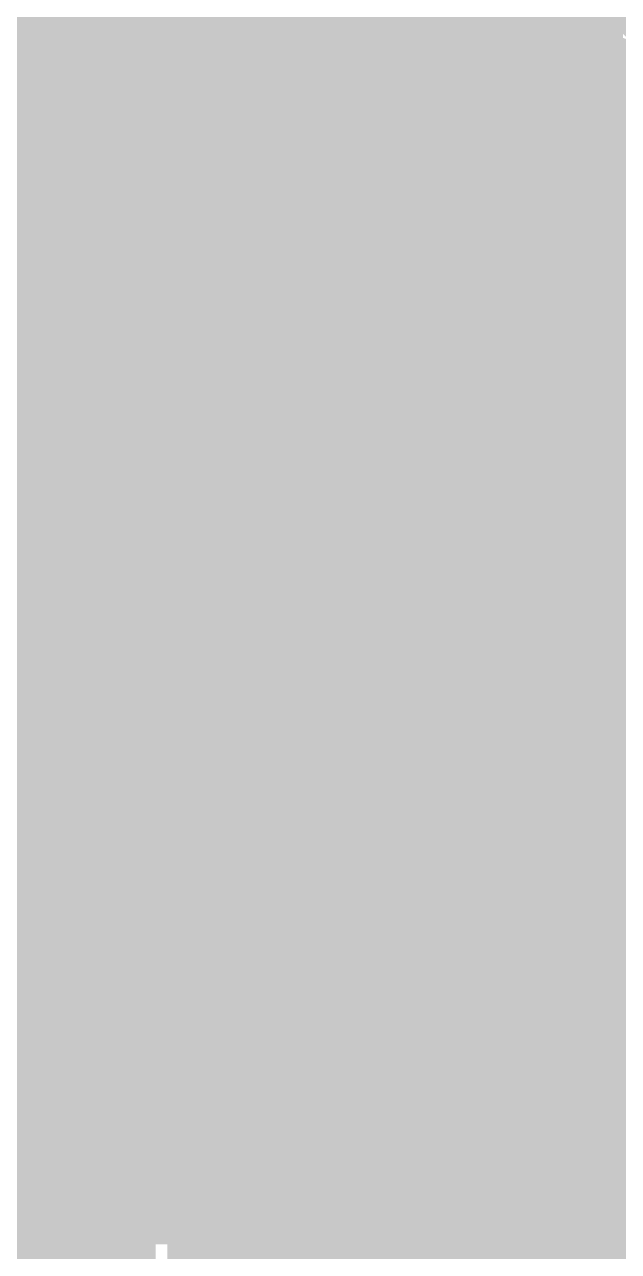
# Model space of a CAD drawing. Extents: x -72 to 72, y -47 to 50.
# Drawn here: x -2.91 to 0.33, y 15.48 to 22.19 of the extents above; entities that cross this region are included whole.
import ezdxf

# ---------------------------------------------------------------- set-up
doc = ezdxf.new("R2010")
doc.units = 0
doc.header["$MEASUREMENT"] = 0
doc.layers.get('0').update_dxf_attribs({"linetype": 'CONTINUOUS'})
for name, color, linetype in [('22-303-0_BOT', 7, 'CONTINUOUS'), ('22-303-0_DRD', 7, 'CONTINUOUS'), ('22-303-0_GND', 6, 'CONTINUOUS'), ('22-303-0_IN1', 4, 'CONTINUOUS'), ('22-303-0_IN2', 3, 'CONTINUOUS'), ('22-303-0_PWR', 5, 'CONTINUOUS'), ('22-303-0_SMB', 10, 'CONTINUOUS'), ('22-303-0_SMT', 14, 'CONTINUOUS'), ('22-303-0_SPB', 9, 'CONTINUOUS'), ('22-303-0_SPT', 12, 'CONTINUOUS'), ('22-303-0_SSB', 11, 'CONTINUOUS'), ('22-303-0_SST', 13, 'CONTINUOUS'), ('22-303-0_TOP', 8, 'CONTINUOUS'), ('THRUHOLE_TAP', 7, 'CONTINUOUS')]:
    doc.layers.add(name, color=color, linetype=linetype)

# ---------------------------------------------------------------- blocks, each defined once
blk = doc.blocks.new('RECTANGLE_4')
blk.add_solid([(0.4826, 0.4064), (0.4826, -0.4064), (-0.4826, 0.4064), (-0.4826, -0.4064)])
blk = doc.blocks.new('RECTANGLE_37')
blk.add_solid([(0.508, 0.635), (0.508, -0.635), (-0.508, 0.635), (-0.508, -0.635)])
blk = doc.blocks.new('ROUND_48')
at = {"const_width": 0.29972}
blk.add_lwpolyline([(-0.14986, 0, 1), (0.14986, 0, 1)], format="xyb", close=True, dxfattribs=at)
blk = doc.blocks.new('RECTANGLE_55')
blk.add_solid([(0.25019, 0.40005), (0.25019, -0.40005), (-0.25019, 0.40005), (-0.25019, -0.40005)])
blk = doc.blocks.new('ROUND_81')
at = {"const_width": 0.0635}
blk.add_lwpolyline([(-0.03175, 0, 1), (0.03175, 0, 1)], format="xyb", close=True, dxfattribs=at)
blk = doc.blocks.new('ROUND_82')
at = {"const_width": 0.50038}
blk.add_lwpolyline([(-0.25019, 0, 1), (0.25019, 0, 1)], format="xyb", close=True, dxfattribs=at)
blk = doc.blocks.new('ROUND_83')
at = {"const_width": 0.50038}
blk.add_lwpolyline([(-0.25019, 0, 1), (0.25019, 0, 1)], format="xyb", close=True, dxfattribs=at)
blk = doc.blocks.new('ROUND_53')
at = {"const_width": 0.29972}
blk.add_lwpolyline([(-0.14986, 0, 1), (0.14986, 0, 1)], format="xyb", close=True, dxfattribs=at)
blk = doc.blocks.new('RECTANGLE_36')
blk.add_solid([(0.3429, 0.635), (0.3429, -0.635), (-0.3429, 0.635), (-0.3429, -0.635)])
blk = doc.blocks.new('ROUND_95')
at = {"const_width": 0.10033}
blk.add_lwpolyline([(-0.050164, 0, 1), (0.050164, 0, 1)], format="xyb", close=True, dxfattribs=at)

msp = doc.modelspace()

# ---------------------------------------------------------------- linework, layer by layer
at = {"layer": '22-303-0_BOT'}
for points, const_width in [([(-0.8128, 21.9456), (-3.6322, 21.9456)], 0.254), ([(-2.8448, 21.9456), (-2.8448, 19.87296)], 0.254), ([(-2.6162, 21.9456), (-2.6162, 19.8374)], 0.254), ([(-2.3876, 21.9456), (-2.3876, 19.8374)], 0.254), ([(-2.159, 21.9456), (-2.159, 19.8374)], 0.254), ([(-1.9304, 21.9456), (-1.9304, 19.8374)], 0.254), ([(-1.7018, 21.9456), (-1.7018, 19.8374)], 0.254), ([(-1.4732, 21.9456), (-1.4732, 19.8374)], 0.254), ([(-1.2446, 21.9456), (-1.2446, 19.8374)], 0.254), ([(-1.016, 21.9456), (-1.016, 18.8214)], 0.254), ([(-0.8128, 21.9456), (-0.8128, 20.1422)], 0.254), ([(-0.8128, 21.7932), (-3.6322, 21.7932)], 0.254), ([(-0.8128, 21.5646), (-3.6322, 21.5646)], 0.254), ([(-0.8128, 21.336), (-3.6322, 21.336)], 0.254), ([(0, 21.082), (0, 19.41576)], 0.381), ([(-0.8128, 21.1074), (-3.6322, 21.1074)], 0.254), ([(-0.8128, 20.8788), (-3.6322, 20.8788)], 0.254), ([(-0.8128, 20.6502), (-3.43916, 20.6502)], 0.254), ([(-0.8128, 20.4216), (-3.32486, 20.4216)], 0.254), ([(-0.8128, 20.193), (-3.3147, 20.193)], 0.254), ([(-0.4953, 20.1422), (-0.8128, 20.1422)], 0.254), ([(-0.7874, 20.1422), (-0.7874, 18.8214)], 0.254), ([(-0.5588, 20.1422), (-0.5588, 18.8214)], 0.254), ([(-0.4953, 20.1422), (-0.4953, 20.11934)], 0.254), ([(-0.55372, 20.11934), (-0.55372, 18.8214)], 0.254), ([(-0.4953, 20.11934), (-0.55372, 20.11934)], 0.254), ([(-0.55372, 19.9644), (-3.25628, 19.9644)], 0.254), ([(-2.6924, 19.8374), (-2.76352, 19.8374)], 0.254), ([(-2.3368, 19.8374), (-2.6924, 19.8374)], 0.254), ([(-1.1176, 19.8374), (-2.3368, 19.8374)], 0.254), ([(-1.1176, 19.8374), (-1.1176, 18.8214)], 0.254), ([(-0.55372, 19.7358), (-1.1176, 19.7358)], 0.254), ([(-0.55372, 19.5072), (-1.1176, 19.5072)], 0.254), ([(1.905, 19.1262), (1.0668, 19.1262), (0.77724, 19.41576), (0, 19.41576)], 0.381), ([(-3.048, 19.304), (-3.048, 19.431), (-2.3368, 19.431), (-2.02438, 19.1262), (-1.905, 19.1262)], 0.2032), ([(-0.55372, 19.2786), (-1.1176, 19.2786)], 0.254), ([(-0.55372, 19.05), (-1.1176, 19.05)], 0.254), ([(-0.55372, 18.8214), (-1.1176, 18.8214)], 0.254), ([(-0.55372, 18.8214), (-1.1176, 18.8214)], 0.254), ([(-3.81, 17.41424), (-3.81, 17.653), (-3.048, 18.415), (0, 18.415), (0, 17.41424)], 0.2032), ([(0, 17.41424), (0, 18.415), (2.54, 18.415), (3.429, 17.526), (3.81, 17.526), (3.81, 16.764)], 0.2032), ([(-1.1176, 18.0086), (-1.1176, 16.9926)], 0.254), ([(-0.55372, 18.0086), (-1.1176, 18.0086)], 0.254), ([(-1.016, 18.0086), (-1.016, 15.2654)], 0.254), ([(-0.7874, 18.0086), (-0.7874, 15.2654)], 0.254), ([(-0.5588, 18.0086), (-0.5588, 15.2654)], 0.254), ([(-0.55372, 18.0086), (-0.55372, 16.71066)], 0.254), ([(-0.55372, 17.907), (-1.1176, 17.907)], 0.254), ([(-1.905, 17.7038), (-1.905, 17.653), (-2.413, 17.145), (-2.413, 14.351), (-2.159, 14.097), (-1.27, 14.097)], 0.2032), ([(-0.55372, 17.6784), (-1.1176, 17.6784)], 0.254), ([(-0.55372, 17.4498), (-1.1176, 17.4498)], 0.254), ([(-0.55372, 17.2212), (-1.1176, 17.2212)], 0.254), ([(-2.0066, 16.97736), (-2.0066, 15.2654)], 0.254), ([(-0.55372, 16.9926), (-1.99136, 16.9926)], 0.254), ([(-1.1176, 16.9926), (-1.99136, 16.9926)], 0.254), ([(-1.9304, 16.9926), (-1.9304, 15.2654)], 0.254), ([(-1.7018, 16.9926), (-1.7018, 15.2654)], 0.254), ([(-1.4732, 16.9926), (-1.4732, 15.2654)], 0.254), ([(-1.2446, 16.9926), (-1.2446, 15.2654)], 0.254), ([(-0.55372, 16.764), (-2.0066, 16.764)], 0.254), ([(0.54356, 16.71066), (-0.55372, 16.71066)], 0.254), ([(-0.3302, 16.71066), (-0.3302, 15.2654)], 0.254), ([(-0.1016, 16.71066), (-0.1016, 15.2654)], 0.254), ([(0.127, 16.71066), (0.127, 15.2654)], 0.254), ([(0.3556, 16.71066), (0.3556, 15.2654)], 0.254), ([(0.5461, 16.5354), (-2.0066, 16.5354)], 0.254), ([(0.635, 16.3068), (-2.0066, 16.3068)], 0.254), ([(0.91186, 16.0782), (-2.0066, 16.0782)], 0.254), ([(-2.8448, 15.98676), (-2.8448, 15.2654)], 0.254), ([(-2.8194, 16.01978), (-2.8194, 15.2654)], 0.254), ([(-2.8194, 15.8496), (-3.01752, 15.8496)], 0.254), ([(3.21056, 15.8496), (-2.0066, 15.8496)], 0.254), ([(-2.8194, 15.621), (-5.2197, 15.621)], 0.254), ([(2.98196, 15.621), (-2.0066, 15.621)], 0.254), ([(-2.8194, 15.3924), (-5.2197, 15.3924)], 0.254), ([(2.76606, 15.3924), (-2.0066, 15.3924)], 0.254)]:
    msp.add_lwpolyline(points, dxfattribs=dict(at, const_width=const_width))
at = {"layer": '22-303-0_BOT', "const_width": 0.254}
for points in [[(-2.76352, 19.8374, 0.1231056), (-3.048, 19.90852)], [(-3.302, 15.77848, 0.2356239), (-2.81899, 16.01947)]]:
    msp.add_lwpolyline(points, format="xyb", dxfattribs=at)
at = {"layer": '22-303-0_DRD', "const_width": 0.254}
for points in [[(-2.413, 19.939), (-3.683, 18.669)], [(-2.413, 18.669), (-3.683, 19.939)], [(-0.127, 19.939), (-1.397, 18.669)], [(-0.127, 18.669), (-1.397, 19.939)], [(-0.127, 19.939), (-1.397, 18.669)], [(-0.127, 18.669), (-1.397, 19.939)], [(-2.667, 17.018), (-3.937, 15.748)], [(-2.667, 15.748), (-3.937, 17.018)], [(-0.9398, 17.018), (-2.2098, 15.748)], [(-0.9398, 15.748), (-2.2098, 17.018)], [(-0.9398, 17.018), (-2.2098, 15.748)], [(-0.9398, 15.748), (-2.2098, 17.018)]]:
    msp.add_lwpolyline(points, dxfattribs=at)
at = {"layer": '22-303-0_IN1'}
for points, const_width in [([(8.89, 29.083), (6.477, 29.083), (2.032, 24.638), (2.032, 24.13), (0.508, 22.606), (0.508, 21.463), (-6.35, 14.605), (-8.001, 14.605), (-9.144, 15.748), (-17.78, 15.748), (-19.177, 14.351), (-22.987, 14.351), (-26.162, 17.526), (-28.575, 17.526)], 0.2032), ([(-1.6256, 28.4226), (-1.6256, 19.90344)], 0.254), ([(-1.397, 28.4226), (-1.397, 20.13204)], 0.254), ([(-1.1684, 28.4226), (-1.1684, 20.36064)], 0.254), ([(-0.9398, 28.4226), (-0.9398, 20.58924)], 0.254), ([(-0.7112, 28.4226), (-0.7112, 20.81784)], 0.254), ([(-0.4826, 28.4226), (-0.4826, 21.04644)], 0.254), ([(-4.572, 11.557), (-4.572, 14.224), (3.81, 22.606), (3.81, 23.622), (4.445, 24.257)], 0.2032), ([(-0.254, 23.9141), (-0.254, 21.27504)], 0.254), ([(-0.0254, 23.7998), (-0.0254, 21.50364)], 0.254), ([(-1.8542, 23.13686), (-1.8542, 19.67484)], 0.254), ([(-2.6416, 22.8092), (-2.6416, 19.75104)], 0.254), ([(-2.0828, 22.86), (-2.0828, 19.44624)], 0.254), ([(-2.54, 22.77618), (-2.54, 19.63166)], 0.254), ([(-2.3114, 22.7711), (-2.3114, 19.21764)], 0.254), ([(0.1016, 22.606), (0.1016, 21.63064)], 0.254), ([(3.9878, 22.20976), (-1.30048, 16.92148)], 0.254), ([(0.1016, 22.1234), (-2.6416, 22.1234)], 0.254), ([(0.1016, 21.8948), (-2.6416, 21.8948)], 0.254), ([(3.77698, 21.87702), (-1.17094, 16.9291)], 0.254), ([(0.1016, 21.6662), (-2.6416, 21.6662)], 0.254), ([(0.1016, 21.63064), (-2.51968, 19.00936)], 0.254), ([(8.636, 21.59), (4.064, 21.59), (-0.889, 16.637), (-0.889, 16.129), (-3.937, 13.081), (-3.937, 11.176), (-4.191, 10.922), (-4.953, 10.922), (-9.398, 15.367), (-17.526, 15.367), (-19.939, 12.954), (-24.765, 12.954), (-25.146, 13.335)], 0.2032), ([(-0.09144, 21.4376), (-2.6416, 21.4376)], 0.254), ([(-0.32004, 21.209), (-2.6416, 21.209)], 0.254), ([(0.79502, 21.17598), (-0.5207, 19.85772)], 0.254), ([(4.23164, 21.1836), (-0.4826, 16.46936)], 0.254), ([(1.72466, 21.0947), (-0.1651, 19.20494)], 0.254), ([(-0.54864, 20.9804), (-2.6416, 20.9804)], 0.254), ([(0.4318, 20.81276), (0.4318, 19.80184)], 0.254), ([(-0.77724, 20.7518), (-2.6416, 20.7518)], 0.254), ([(1.38176, 20.7518), (0.37084, 20.7518)], 0.254), ([(0.2032, 20.58416), (0.2032, 19.57324)], 0.254), ([(-1.00584, 20.5232), (-2.6416, 20.5232)], 0.254), ([(1.15316, 20.5232), (0.14224, 20.5232)], 0.254), ([(-0.0254, 20.35556), (-0.0254, 19.34464)], 0.254), ([(-1.23444, 20.2946), (-2.6416, 20.2946)], 0.254), ([(0.92456, 20.2946), (-0.08636, 20.2946)], 0.254), ([(-0.254, 20.12696), (-0.254, 19.63166)], 0.254), ([(-1.46304, 20.066), (-2.6416, 20.066)], 0.254), ([(0.69596, 20.066), (-0.31496, 20.066)], 0.254), ([(-0.4826, 19.89836), (-0.4826, 19.83994)], 0.254), ([(-1.69164, 19.8374), (-2.6416, 19.8374)], 0.254), ([(0.46736, 19.8374), (-0.47752, 19.8374)], 0.254), ([(-1.92024, 19.6088), (-2.52476, 19.6088)], 0.254), ([(0.23876, 19.6088), (-0.23876, 19.6088)], 0.254), ([(-2.14884, 19.3802), (-2.44856, 19.3802)], 0.254), ([(0.01016, 19.3802), (-0.16256, 19.3802)], 0.254), ([(-2.37744, 19.1516), (-2.4638, 19.1516)], 0.254), ([(-2.75336, 18.77568), (-6.51764, 15.0114)], 0.254), ([(-2.83464, 18.6944), (-9.56056, 18.6944)], 0.254), ([(-2.9972, 18.70202), (-2.9972, 18.53184)], 0.254), ([(0.4318, 18.65376), (0.4318, 18.53184)], 0.254), ([(0.36576, 18.4658), (0.24384, 18.4658)], 0.254), ([(0.2032, 18.42516), (0.2032, 18.30324)], 0.254), ([(-0.0254, 18.19656), (-0.0254, 18.07464)], 0.254), ([(0.13716, 18.2372), (0.01524, 18.2372)], 0.254), ([(-0.09144, 18.0086), (-0.21336, 18.0086)], 0.254), ([(-0.254, 17.96796), (-0.254, 17.84604)], 0.254), ([(-0.32004, 17.78), (-0.44196, 17.78)], 0.254), ([(-0.4826, 17.73936), (-0.4826, 17.61744)], 0.254), ([(-0.7112, 17.51076), (-0.7112, 17.38884)], 0.254), ([(-0.54864, 17.5514), (-0.67056, 17.5514)], 0.254), ([(0.4318, 17.38376), (0.4318, 3.2766)], 0.254), ([(-0.77724, 17.3228), (-0.89916, 17.3228)], 0.254), ([(4.04876, 17.3228), (0.37084, 17.3228)], 0.254), ([(-0.9398, 17.28216), (-0.9398, 17.16024)], 0.254), ([(0.2032, 17.15516), (0.2032, 3.29692)], 0.254), ([(-1.1684, 17.05356), (-1.1684, 16.93164)], 0.254), ([(-1.00584, 17.0942), (-1.12776, 17.0942)], 0.254), ([(2.38506, 17.0942), (0.14224, 17.0942)], 0.254), ([(-0.0254, 16.92656), (-0.0254, 3.30454)], 0.254), ([(2.04978, 16.8656), (-0.08636, 16.8656)], 0.254), ([(-0.254, 16.69796), (-0.254, 10.1219)], 0.254), ([(1.94818, 16.637), (-0.31496, 16.637)], 0.254), ([(-0.4826, 16.46936), (-0.4826, 16.129)], 0.254), ([(-0.4826, 16.46936), (-0.4826, 10.2362)], 0.254), ([(1.9431, 16.4084), (-0.4826, 16.4084)], 0.254), ([(2.032, 16.1798), (-0.4826, 16.1798)], 0.254), ([(2.30886, 15.9512), (-0.52324, 15.9512)], 0.254), ([(-0.60198, 15.84198), (-3.5306, 12.91336)], 0.254), ([(2.04978, 15.7226), (-0.72136, 15.7226)], 0.254), ([(-0.7112, 15.73276), (-0.7112, 10.25144)], 0.254), ([(-0.9398, 15.50416), (-0.9398, 10.1727)], 0.254), ([(1.94818, 15.494), (-0.94996, 15.494)], 0.254)]:
    msp.add_lwpolyline(points, dxfattribs=dict(at, const_width=const_width))
at = {"layer": '22-303-0_IN1', "const_width": 0.254}
for points in [[(-0.15748, 19.304, 0.298368), (-0.5207, 19.85772)], [(-0.15748, 19.304, 0.298368), (-0.5207, 19.85772)], [(-2.44348, 19.304, 0.211308), (-2.64135, 19.75131)], [(-2.51968, 19.00936, 0.1278727), (-2.44308, 19.304)], [(-0.1651, 19.20494, 0.0411378), (-0.15694, 19.304)], [(-0.1651, 19.20494, 0.0411378), (-0.15694, 19.304)], [(-3.048, 18.69948, 0.1278728), (-2.75356, 18.77603)], [(-1.2192, 16.87322, 0.0391186), (-1.2999, 16.92262)], [(-1.17602, 16.92402, 0.0411288), (-1.21913, 16.87317)], [(-1.17602, 16.92402, 0.0411288), (-1.21913, 16.87317)], [(-0.60198, 15.84198, 0.1989124), (-0.48309, 16.129)]]:
    msp.add_lwpolyline(points, format="xyb", dxfattribs=at)
at = {"layer": '22-303-0_IN2'}
for points, const_width in [([(13.716, 23.368), (13.716, 18.034), (42.291, 18.034), (44.45, 15.875), (44.45, 11.303), (43.561, 10.414), (44.45, 11.303), (44.45, 15.875), (42.291, 18.034), (13.716, 18.034), (7.874, 18.034), (6.858, 17.018), (3.81, 17.018), (0.762, 20.066), (0.762, 21.336), (-2.032, 24.13), (-2.032, 27.94), (-1.27, 28.702), (-1.27, 29.845)], 0.2032), ([(-1.6256, 24.29764), (1.04902, 21.62302)], 0.254), ([(-2.6162, 24.21382), (-2.6162, 19.72564)], 0.254), ([(-2.8448, 24.06904), (-2.8448, 19.87296)], 0.254), ([(-2.3876, 23.93188), (-2.3876, 15.6464)], 0.254), ([(-2.31394, 23.8379), (0.3556, 21.16836)], 0.254), ([(-2.159, 23.68296), (-2.159, 15.6464)], 0.254), ([(-1.9304, 23.45436), (-1.9304, 15.6464)], 0.254), ([(-1.7018, 23.22576), (-1.7018, 15.6464)], 0.254), ([(-1.4732, 22.99716), (-1.4732, 15.6464)], 0.254), ([(-1.2446, 22.76856), (-1.2446, 15.6464)], 0.254), ([(-1.016, 22.53996), (-1.016, 15.6464)], 0.254), ([(-0.7874, 22.31136), (-0.7874, 15.6464)], 0.254), ([(-0.72644, 22.2504), (-4.0386, 22.2504)], 0.254), ([(2.8956, 22.2504), (0.42164, 22.2504)], 0.254), ([(-0.5588, 22.08276), (-0.5588, 15.6464)], 0.254), ([(-0.49784, 22.0218), (-4.0386, 22.0218)], 0.254), ([(-0.3302, 21.85416), (-0.3302, 15.6464)], 0.254), ([(-0.26924, 21.7932), (-4.0386, 21.7932)], 0.254), ([(-0.1016, 21.62556), (-0.1016, 15.6464)], 0.254), ([(-0.04064, 21.5646), (-4.0386, 21.5646)], 0.254), ([(0.18796, 21.336), (-4.0386, 21.336)], 0.254), ([(0.127, 21.39696), (0.127, 15.6464)], 0.254), ([(0.3556, 21.16836), (0.3556, 20.066)], 0.254), ([(0.3556, 21.1074), (-4.10972, 21.1074)], 0.254), ([(0.3556, 20.8788), (-4.32816, 20.8788)], 0.254), ([(0.3556, 20.6502), (-4.55676, 20.6502)], 0.254), ([(0.3556, 20.4216), (-4.78536, 20.4216)], 0.254), ([(0.3556, 20.193), (-5.01396, 20.193)], 0.254), ([(0.3556, 20.066), (0.3556, 15.6464)], 0.254), ([(0.3683, 19.9644), (-5.24256, 19.9644)], 0.254), ([(0.51816, 19.7358), (-2.62382, 19.7358)], 0.254), ([(0.74676, 19.5072), (-2.47904, 19.5072)], 0.254), ([(0.97536, 19.2786), (-2.44348, 19.2786)], 0.254), ([(1.20396, 19.05), (-2.49936, 19.05)], 0.254), ([(-2.6162, 18.87982), (-2.6162, 15.6464)], 0.254), ([(1.43256, 18.8214), (-2.68478, 18.8214)], 0.254), ([(-2.8448, 18.73504), (-2.8448, 16.77924)], 0.254), ([(1.66116, 18.5928), (-4.34086, 18.5928)], 0.254), ([(1.88976, 18.3642), (-4.064, 18.3642)], 0.254), ([(2.11836, 18.1356), (-3.9751, 18.1356)], 0.254), ([(2.34696, 17.907), (-3.98018, 17.907)], 0.254), ([(2.57556, 17.6784), (-4.08178, 17.6784)], 0.254), ([(2.80416, 17.4498), (-4.41706, 17.4498)], 0.254), ([(0.98806, 17.2212), (-7.98576, 17.2212)], 0.254), ([(0.65278, 16.9926), (-10.17778, 16.9926)], 0.254), ([(0.55118, 16.764), (-2.8321, 16.764)], 0.254), ([(0.5461, 16.5354), (-2.7178, 16.5354)], 0.254), ([(0.635, 16.3068), (-2.70256, 16.3068)], 0.254), ([(0.91186, 16.0782), (-2.77876, 16.0782)], 0.254), ([(-2.8448, 15.98676), (-2.8448, 15.6464)], 0.254), ([(3.33756, 15.8496), (-3.01752, 15.8496)], 0.254), ([(1.778, 15.6464), (-6.49478, 15.6464)], 0.254)]:
    msp.add_lwpolyline(points, dxfattribs=dict(at, const_width=const_width))
at = {"layer": '22-303-0_IN2', "const_width": 0.254}
for points in [[(0.3556, 20.066, 0.1989124), (0.47463, 19.77863)], [(0.3556, 20.066, 0.1989124), (0.47463, 19.77863)], [(-2.44348, 19.304, 0.4142136), (-3.048, 19.90852)], [(-3.048, 18.69948, 0.4142136), (-2.44348, 19.304)], [(-2.69748, 16.383, 0.4142136), (-3.302, 16.98752)], [(-3.302, 15.77848, 0.4142136), (-2.69748, 16.383)]]:
    msp.add_lwpolyline(points, format="xyb", dxfattribs=at)
at = {"layer": '22-303-0_SSB', "const_width": 0.1524}
for points in [[(-6.477, 24.511), (-2.413, 24.511), (-2.413, 19.939), (-4.191, 19.939), (-4.445, 20.193), (-4.699, 19.939), (-6.477, 19.939), (-6.477, 24.511)], [(-2.032, 24.511), (2.032, 24.511), (2.032, 19.939), (0.254, 19.939), (0, 20.193), (-0.254, 19.939), (-2.032, 19.939), (-2.032, 24.511)], [(-3.5052, 21.23694), (-3.67284, 21.29536), (-3.67284, 21.65096), (-3.5052, 21.70938), (-3.16484, 21.70938), (-2.9972, 21.59254), (-2.9972, 21.23694), (-2.65684, 21.23694), (-2.65684, 21.70938)], [(-3.5052, 20.39874), (-3.67284, 20.45716), (-3.67284, 20.69338), (-3.5052, 20.75434), (-3.33502, 20.87118), (-2.82702, 20.87118), (-2.65684, 20.81276), (-2.65684, 20.45716), (-2.82702, 20.39874), (-3.5052, 20.39874)], [(-2.7305, 16.9545), (-2.7305, 19.8755), (-1.0922, 19.8755), (-1.0922, 16.9545), (-2.7305, 16.9545)], [(-0.39878, 17.7165), (-0.50038, 17.7165), (-0.50038, 19.1135), (-0.39878, 19.1135)], [(0.39878, 19.1135), (0.50038, 19.1135), (0.50038, 17.7165), (0.39878, 17.7165)], [(0.50038, 18.01622), (0.50038, 18.11528), (-0.50038, 18.11528), (-0.50038, 18.01622), (0.50038, 18.01622)], [(-2.98704, 16.0147), (-2.51206, 16.0147), (-2.75082, 16.69288), (-2.86766, 16.69288), (-2.86766, 15.67688)], [(-2.14884, 15.67688), (-1.67386, 15.67688), (-2.14884, 16.35506), (-2.14884, 16.5227), (-2.09042, 16.69288), (-1.73482, 16.69288), (-1.67386, 16.5227)], [(-0.83566, 16.18488), (-1.19126, 16.18488), (-1.31064, 16.35506), (-1.31064, 16.5227), (-1.19126, 16.69288), (-0.83566, 16.69288), (-0.83566, 15.67688)], [(-0.22352, 16.04518), (0.25146, 16.04518), (0.0127, 16.72082), (-0.10414, 16.72082), (-0.10414, 15.70482)], [(-1.13284, 16.18488), (-1.31064, 15.67688)]]:
    msp.add_lwpolyline(points, dxfattribs=at)
at = {"layer": '22-303-0_SST', "const_width": 0.1524}
for points in [[(-3.3655, 22.4155), (-3.3655, 19.4945), (-1.7272, 19.4945), (-1.7272, 22.4155), (-3.3655, 22.4155)], [(0.1905, 19.4945), (0.1905, 22.4155), (-1.4478, 22.4155), (-1.4478, 19.4945), (0.1905, 19.4945)], [(1.36906, 21.6789), (0.35306, 22.0345), (0.35306, 21.56206)], [(1.20142, 20.72386), (1.36906, 20.78228), (1.36906, 21.13788), (1.20142, 21.1963), (0.86106, 21.1963), (0.69342, 21.07946), (0.69342, 20.72386), (0.35306, 20.72386), (0.35306, 21.1963)], [(0.86106, 19.88566), (0.86106, 20.24126), (0.69342, 20.3581), (0.52324, 20.3581), (0.35306, 20.24126), (0.35306, 19.88566), (1.36906, 19.88566)], [(-0.254, 18.796), (0, 19.05), (4.953, 19.05)], [(-3.175, 18.5928), (-3.175, 18.8214), (0, 18.8214), (0, 14.2748), (-3.175, 14.2748), (-3.175, 18.5928)]]:
    msp.add_lwpolyline(points, dxfattribs=at)
at = {"layer": '22-303-0_TOP'}
for points, const_width in [([(4.445, 24.257), (2.921, 22.733), (0.762, 22.733), (0.254, 22.225), (0.254, 21.082), (0.127, 20.955), (-1.778, 20.955), (-2.4892, 20.2438), (-2.54, 20.2438)], 0.2032), ([(-4.445, 23.114), (-3.937, 23.114), (-2.54, 21.717), (-2.54, 21.6662)], 0.2032), ([(3.175, 12.7762), (3.175, 13.97), (3.937, 13.97), (5.08, 15.113), (5.08, 19.05), (4.445, 19.685), (4.445, 21.082), (3.175, 22.352), (1.016, 22.352), (0.762, 22.098), (0.762, 19.2278), (-0.635, 17.8308)], 0.2032), ([(-0.635, 21.6662), (-2.54, 21.6662)], 0.2032), ([(-2.35204, 20.955), (-3.3274, 20.955)], 0.254), ([(0.3556, 20.61972), (0.3556, 19.39544)], 0.254), ([(0.3556, 20.61972), (0.3556, 19.39544)], 0.254), ([(-1.61036, 20.5486), (-1.7526, 20.40636)], 0.254), ([(-1.4224, 20.5486), (-1.61036, 20.5486)], 0.254), ([(-1.4732, 20.5486), (-1.4732, 17.79524)], 0.254), ([(-1.4224, 20.5486), (-1.4224, 19.5326)], 0.254), ([(0.1524, 20.5486), (0.1524, 19.5326)], 0.254), ([(-1.7526, 20.40636), (-1.7526, 19.5326)], 0.254), ([(-1.4224, 20.4216), (-1.73736, 20.4216)], 0.254), ([(-1.7018, 20.45716), (-1.7018, 18.02384)], 0.254), ([(0.3556, 20.4216), (0.1524, 20.4216)], 0.254), ([(-1.4224, 20.193), (-1.7526, 20.193)], 0.254), ([(-1.4224, 20.2438), (-0.635, 20.2438)], 0.254), ([(-0.635, 20.2438), (-0.635, 19.431), (-0.762, 19.304)], 0.2032), ([(-0.762, 19.304), (-0.635, 19.431), (-0.635, 20.2438)], 0.2032), ([(-0.635, 19.5326), (-0.635, 20.2438)], 0.254), ([(0.1524, 20.2438), (-0.635, 20.2438)], 0.254), ([(0.3556, 20.193), (0.1524, 20.193)], 0.254), ([(-1.4224, 19.9644), (-1.7526, 19.9644)], 0.254), ([(0.3556, 19.9644), (0.1524, 19.9644)], 0.254), ([(-1.4224, 19.7358), (-1.7526, 19.7358)], 0.254), ([(0.3556, 19.7358), (0.1524, 19.7358)], 0.254), ([(-1.7526, 19.5326), (-2.4892, 19.5326)], 0.254), ([(-2.3876, 19.5326), (-2.3876, 18.7706)], 0.254), ([(-2.159, 19.5326), (-2.159, 18.7706)], 0.254), ([(-1.9304, 19.5326), (-1.9304, 18.7706)], 0.254), ([(0.1524, 19.5326), (-1.4224, 19.5326)], 0.254), ([(-1.2446, 19.5326), (-1.2446, 18.7706)], 0.254), ([(-1.016, 19.5326), (-1.016, 18.7706)], 0.254), ([(-0.7874, 19.5326), (-0.7874, 18.7706)], 0.254), ([(-0.5588, 19.5326), (-0.5588, 18.7706)], 0.254), ([(-0.3302, 19.5326), (-0.3302, 18.7706)], 0.254), ([(-0.1016, 19.5326), (-0.1016, 18.93824)], 0.254), ([(0.127, 19.5326), (0.127, 19.16684)], 0.254), ([(0.3556, 19.5072), (-2.47904, 19.5072)], 0.254), ([(0.3556, 19.39544), (-0.26924, 18.7706)], 0.254), ([(0.23876, 19.2786), (-2.44348, 19.2786)], 0.254), ([(0.01016, 19.05), (-2.49936, 19.05)], 0.254), ([(-2.6162, 18.87982), (-2.6162, 18.7706)], 0.254), ([(-0.21844, 18.8214), (-2.68478, 18.8214)], 0.254), ([(-1.8923, 18.7706), (-2.76352, 18.7706)], 0.254), ([(-1.8923, 18.7706), (-1.8923, 18.18894)], 0.254), ([(-0.26924, 18.7706), (-1.2827, 18.7706)], 0.254), ([(-1.2827, 18.7706), (-1.2827, 17.60474)], 0.254), ([(-1.2827, 18.5928), (-1.8923, 18.5928)], 0.254), ([(-1.2827, 18.3642), (-1.8923, 18.3642)], 0.254), ([(-1.2827, 18.1356), (-1.81356, 18.1356)], 0.254), ([(-1.7907, 18.11274), (-1.2827, 17.60474)], 0.254), ([(-2.54, 17.8308), (-2.5908, 17.8308), (-2.794, 18.034), (-4.572, 18.034)], 0.2032), ([(-1.2827, 17.907), (-1.58496, 17.907)], 0.254), ([(-2.54, 17.8308), (-2.0828, 17.8308), (-0.889, 16.637), (1.143, 16.637)], 0.2032), ([(-1.2827, 17.6784), (-1.35636, 17.6784)], 0.254), ([(-1.8923, 17.06626), (-1.8923, 16.891)], 0.254), ([(-1.8923, 17.06626), (-1.17602, 16.34998)], 0.254), ([(-1.81864, 16.9926), (-1.8923, 16.9926)], 0.254), ([(-1.8923, 16.891), (-2.97434, 16.891)], 0.254), ([(-2.8448, 16.891), (-2.8448, 16.77924)], 0.254), ([(-2.6162, 16.891), (-2.6162, 16.1798)], 0.254), ([(-2.3876, 16.891), (-2.3876, 16.1798)], 0.254), ([(-2.159, 16.891), (-2.159, 16.1798)], 0.254), ([(-1.9304, 16.891), (-1.9304, 16.1798)], 0.254), ([(-1.7018, 16.87576), (-1.7018, 16.1798)], 0.254), ([(-1.59004, 16.764), (-2.8321, 16.764)], 0.254), ([(-1.4732, 16.64716), (-1.4732, 16.1798)], 0.254), ([(-1.36144, 16.5354), (-2.7178, 16.5354)], 0.254), ([(-1.2446, 16.41856), (-1.2446, 16.1798)], 0.254), ([(-1.12522, 16.3068), (-2.70256, 16.3068)], 0.254), ([(-1.5748, 15.24), (-1.5748, 16.383)], 0.2032), ([(-1.5748, 15.24), (-1.5748, 16.383)], 0.2032), ([(-1.016, 16.25092), (-1.016, 16.1798)], 0.254), ([(-2.2225, 16.1798), (-2.73304, 16.1798)], 0.254), ([(-1.8923, 16.1798), (-2.2225, 16.1798)], 0.254), ([(-1.2827, 16.1798), (-1.8923, 16.1798)], 0.254), ([(-1.5748, 16.1798), (-1.5748, 15.24)], 0.254), ([(-0.9271, 16.1798), (-1.2827, 16.1798)], 0.254), ([(0.0127, 16.1798), (-0.9271, 16.1798)], 0.254), ([(0.69596, 16.2306), (-0.889, 16.2306)], 0.254), ([(-0.7874, 16.2306), (-0.7874, 16.1798)], 0.254), ([(-0.5588, 16.2306), (-0.5588, 16.1798)], 0.254), ([(-0.3302, 16.2306), (-0.3302, 16.1798)], 0.254), ([(0.0127, 16.1798), (0.0127, 14.3002), (-0.2286, 14.3002)], 0.254), ([(-0.1016, 16.2306), (-0.1016, 16.1798)], 0.254), ([(0.127, 16.2306), (0.127, 13.4874)], 0.254), ([(0.3556, 16.2306), (0.3556, 7.78764)], 0.254), ([(0.7112, 16.0782), (0.0127, 16.0782)], 0.254), ([(0.7112, 15.8496), (0.0127, 15.8496)], 0.254), ([(0.7112, 15.621), (0.0127, 15.621)], 0.254), ([(0.7112, 15.3924), (0.0127, 15.3924)], 0.254)]:
    msp.add_lwpolyline(points, dxfattribs=dict(at, const_width=const_width))
at = {"layer": '22-303-0_TOP', "const_width": 0.254}
for points in [[(0.1524, 20.5486, 0.1348074), (0.35639, 20.61857)], [(0.1524, 20.5486, 0.1348074), (0.35639, 20.61857)], [(-2.44348, 19.304, 0.097385), (-2.48849, 19.53289)], [(-2.76352, 18.7706, 0.276984), (-2.44348, 19.304)], [(-1.79578, 18.11782, 0.0742721), (-1.89218, 18.18916)], [(-1.79578, 18.11782, 0.0742721), (-1.89218, 18.18916)], [(-2.69748, 16.383, 0.2547954), (-2.97434, 16.891)], [(-2.73304, 16.1798, 0.0859668), (-2.69784, 16.383)], [(-1.17602, 16.34998, 0.1989124), (-0.889, 16.23109)]]:
    msp.add_lwpolyline(points, format="xyb", dxfattribs=at)

# ---------------------------------------------------------------- block references
at = {"layer": '22-303-0_BOT'}
for name, p in [('RECTANGLE_37', (0, 21.082)), ('RECTANGLE_55', (0, 19.41576)), ('ROUND_48', (-3.048, 19.304)), ('ROUND_48', (-0.762, 19.304)), ('RECTANGLE_4', (-1.905, 19.1262)), ('RECTANGLE_4', (-1.905, 17.7038)), ('RECTANGLE_55', (0, 17.41424)), ('ROUND_48', (-1.5748, 16.383))]:
    msp.add_blockref(name, p, dxfattribs=at)
at = {"layer": '22-303-0_GND'}
for name, p in [('ROUND_83', (-3.048, 19.304)), ('ROUND_81', (-0.762, 19.304)), ('ROUND_82', (-3.302, 16.383)), ('ROUND_81', (-1.5748, 16.383))]:
    msp.add_blockref(name, p, dxfattribs=at)
at = {"layer": '22-303-0_IN1'}
for name, p in [('ROUND_48', (-3.048, 19.304)), ('ROUND_53', (-0.762, 19.304)), ('ROUND_53', (-1.5748, 16.383))]:
    msp.add_blockref(name, p, dxfattribs=at)
at = {"layer": '22-303-0_IN2'}
for name, p in [('ROUND_48', (-3.048, 19.304)), ('ROUND_53', (-0.762, 19.304)), ('ROUND_53', (-1.5748, 16.383))]:
    msp.add_blockref(name, p, dxfattribs=at)
at = {"layer": '22-303-0_PWR'}
for name, p in [('ROUND_83', (-3.048, 19.304)), ('ROUND_82', (-0.762, 19.304)), ('ROUND_82', (-1.5748, 16.383))]:
    msp.add_blockref(name, p, dxfattribs=at)
at = {"layer": '22-303-0_SMB'}
for name, p in [('RECTANGLE_37', (0, 21.082)), ('RECTANGLE_55', (0, 19.41576)), ('RECTANGLE_4', (-1.905, 19.1262)), ('RECTANGLE_4', (-1.905, 17.7038)), ('RECTANGLE_55', (0, 17.41424))]:
    msp.add_blockref(name, p, dxfattribs=at)
at = {"layer": '22-303-0_SMT'}
for name, p in [('RECTANGLE_4', (-2.54, 21.6662)), ('RECTANGLE_4', (-0.635, 21.6662)), ('RECTANGLE_4', (-2.54, 20.2438)), ('RECTANGLE_4', (-0.635, 20.2438)), ('RECTANGLE_36', (-2.54, 17.8308)), ('RECTANGLE_36', (-0.635, 17.8308)), ('RECTANGLE_36', (-2.54, 15.24)), ('RECTANGLE_36', (-1.5748, 15.24)), ('RECTANGLE_36', (-0.635, 15.24))]:
    msp.add_blockref(name, p, dxfattribs=at)
at = {"layer": '22-303-0_SPB'}
for name, p in [('RECTANGLE_37', (0, 21.082)), ('RECTANGLE_55', (0, 19.41576)), ('RECTANGLE_4', (-1.905, 19.1262)), ('RECTANGLE_4', (-1.905, 17.7038)), ('RECTANGLE_55', (0, 17.41424))]:
    msp.add_blockref(name, p, dxfattribs=at)
at = {"layer": '22-303-0_SPT'}
for name, p in [('RECTANGLE_4', (-2.54, 21.6662)), ('RECTANGLE_4', (-0.635, 21.6662)), ('RECTANGLE_4', (-2.54, 20.2438)), ('RECTANGLE_4', (-0.635, 20.2438)), ('RECTANGLE_36', (-2.54, 17.8308)), ('RECTANGLE_36', (-0.635, 17.8308)), ('RECTANGLE_36', (-2.54, 15.24)), ('RECTANGLE_36', (-1.5748, 15.24)), ('RECTANGLE_36', (-0.635, 15.24))]:
    msp.add_blockref(name, p, dxfattribs=at)
at = {"layer": '22-303-0_TOP'}
for name, p in [('RECTANGLE_4', (-2.54, 21.6662)), ('RECTANGLE_4', (-0.635, 21.6662)), ('RECTANGLE_4', (-2.54, 20.2438)), ('RECTANGLE_4', (-0.635, 20.2438)), ('ROUND_48', (-3.048, 19.304)), ('ROUND_48', (-0.762, 19.304)), ('RECTANGLE_36', (-2.54, 17.8308)), ('RECTANGLE_36', (-0.635, 17.8308)), ('ROUND_48', (-1.5748, 16.383)), ('RECTANGLE_36', (-2.54, 15.24)), ('RECTANGLE_36', (-1.5748, 15.24)), ('RECTANGLE_36', (-0.635, 15.24))]:
    msp.add_blockref(name, p, dxfattribs=at)
at = {"layer": 'THRUHOLE_TAP'}
for p in [(-0.762, 19.304), (-1.5748, 16.383)]:
    msp.add_blockref('ROUND_95', p, dxfattribs=at)

doc.saveas('drawing.dxf')
